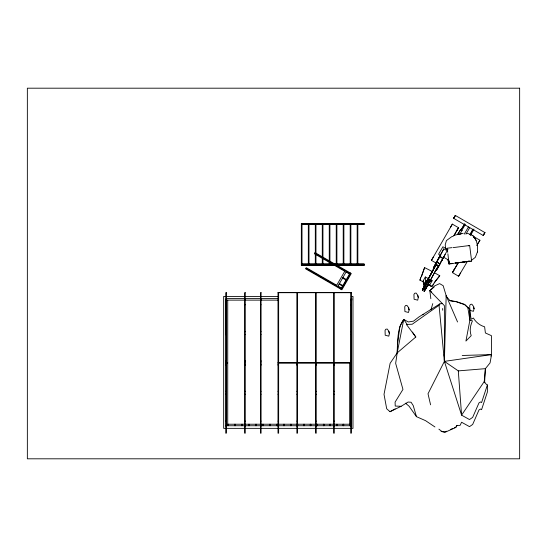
<?xml version="1.0" encoding="UTF-8"?>
<svg xmlns="http://www.w3.org/2000/svg" width="547" height="547" viewBox="0 0 547 547"><rect width="100%" height="100%" fill="white"/><g stroke="black" fill="none" stroke-linecap="round" stroke-linejoin="round"><path stroke-width="0.82" d="M477.408 252.037C478.023 246.239 477.155 239.921 472.847 235.586L468.601 233.699L466.106 233.323M430.838 298.73L429.853 290.703L434.639 285.896L439.61 283.62L443.166 285.698L446.174 295.681L444.39 361.376L461.593 415.152L469.49 419.549L472.663 417.375L478.967 402.934L480.457 401.942L481.579 402.571L487.384 384.944L486.31 384.35L484.239 381.532L485.394 368.664L490.05 362.928L491.562 354.586L491.438 335.68L485.394 332.966L484.615 326.791C479.835 325.424 475.931 322.279 473.394 318.039L471.111 319.27L469.88 311.168M397.396 346.135L397.197 352.877L395.659 363.365L402.961 389.402L395.091 402.127L395.228 406.059L401.142 406.291L408.076 402.045L411.077 402.236L413.245 405.601L416.445 416.65L425.545 420.657L434.947 426.961M484.574 382.804L485.394 368.664L458.297 370.887L444.39 361.376L439.036 305.267L439.897 303.872L442.01 303.592M389.396 333.595L388.801 336.145L385.197 335.243L385.054 330.436L385.758 329.26L387.201 329.02L389.074 331.523L389.396 333.595L388.643 331.291M409.088 309.91L408.493 312.46L404.896 311.558L404.746 306.744L405.457 305.575L406.893 305.335L408.766 307.838L409.088 309.91L408.336 307.605M418.291 297.609L417.689 300.159L414.093 299.257L413.942 294.45L414.653 293.274L416.096 293.035L417.97 295.537L418.291 297.609L417.539 295.305M474.051 308.754L473.456 311.305L469.859 310.402L469.709 305.595L470.42 304.419L471.856 304.187L473.729 306.682L474.051 308.754L473.552 307.223M397.443 344.453L399.919 326.429L403.748 319.434L408.315 321.971L413.498 321.157L418.92 316.952L439.897 303.872M407.125 324.35L403.748 319.434L397.197 352.877L390.127 363.29L384.015 394.353L386.688 408.753L390.004 411.706L401.142 406.291M423.686 282.067L419.932 280.146L424.595 267.592L432.274 271.497M430.933 309.855L432.759 303.647M420.677 277.78L419.932 280.146M421.662 276.167L424.595 267.592M425.443 288.296L424.335 291.394L422.421 290.348L425.101 283.49M477.463 251.893L475.329 257.329L471.63 260.235M490.878 356.152L491.562 354.586L462.236 355.482M426.004 282.204L422.38 290.334L425.436 284.775L426.735 280.789L422.38 290.334L425.053 284.385M449.019 264.276L447.897 253.835M423.323 288.078L434.776 266.806M425.607 289.308L438.113 265.897L436.376 264.112M428.198 279.36L435.959 264.7L438.113 265.897M436.704 262.211L439.535 256.748L433.272 268.543L434.653 266.04M428.157 279.346L430.277 280.488L428.157 279.346L436.062 264.775L434.503 267.681M424.157 288.248L428.869 279.496L424.041 288.337L425.169 288.946L429.887 280.201M425.169 288.946L424.096 288.221L428.759 279.592M436.554 262.143L433.511 267.832L439.891 256.023L442.879 258.478L437.511 268.413L447.145 250.711L444.451 249.261M437.593 268.269L436.52 270.3L439.911 263.955L436.923 261.5L434.53 265.958M443.781 248.899L435.412 264.235L438.776 266.047M430.277 280.488L436.554 268.796M470.789 235.094L470.037 234.704L472.854 229.487M470.714 235.244L474.003 229.131M443.802 248.906L438.113 259.333L439.514 256.659L442.879 258.478L441.101 261.787L445.114 254.464M423.364 287.982L434.072 268.139M424.978 289.889L424.335 291.394L427.398 285.842L424.978 289.889L423.255 288.953M470.037 234.704L473.059 229.111M424.773 285.623L423.501 284.932L423.187 280.864L425.334 276.987L428.739 278.84M430.099 279.585L432.137 280.693L429.99 284.57L426.681 286.662M436.246 263.162L431.439 260.365L433.292 257.145M454.133 235.292L458.523 227.716L452.348 224.113L431.439 260.365M473.757 236.619L473.415 237.22L473.757 236.619L479.924 240.229L476.745 245.582M434.311 272.659L439.761 275.756L435.48 280.987L431.815 286.539L428.882 284.884M423.501 284.932L425.805 280.926L425.334 276.987M454.147 235.285L458.523 227.716M467.35 261.487L458.612 276.242L452.444 272.618L458.181 262.922M454.27 269.397L452.417 272.625L458.147 262.916M458.612 276.242L460.492 273.042M315.01 252.598L314.354 253.726L344.76 271.285M336.364 285.828L345.089 270.717M337.684 286.587L346.408 271.483M340.76 289.117L350.135 272.878M341.328 289.445L350.702 273.206M450.489 227.326L452.348 224.113M457.258 229.897L458.167 228.311L456.622 230.909M455.336 215.436L453.641 218.328L483.213 235.47L484.97 232.632L455.336 215.436L454.543 216.769M464.259 234.123L468.485 226.889M465.948 234.143L469.757 227.627M460.444 229.808L461.9 230.697M454.174 217.432L453.641 218.328L455.432 215.491M453.743 270.444L452.444 272.618M478.023 243.415L479.924 240.229M460.492 229.856L457.654 234.513M464.806 223.764L460.991 230.013L464.601 224.085M457.6 234.472L460.615 229.521M461.723 230.444L465.326 224.509M459.487 234.649L462.071 230.403M484.239 381.532L461.593 415.152L458.297 370.887M403.748 319.434C396.719 328.891 397.99 341.67 397.197 352.877L415.809 337L412.431 332.084M457.087 425.504L455.877 427.118L454.338 427.795M434.215 282.929L439.761 275.756M433.436 284.652L431.761 286.423L428.821 284.884M453.053 247.627L469.668 245.507L471.623 261.035L454.94 263.066M430.578 404.821L428.014 393.765L444.39 361.376L444.39 305.664L429.853 290.703L434.12 287.045M439.036 305.267L412.212 324.241L406.38 324.419L415.809 337M428.903 282.614L432.137 280.693M390.004 411.706L395.194 408.855M446.66 431.186L444.355 432.198L441.046 431.426M450.502 429.491L452.807 428.472M468.567 245.842L469.668 245.507M453.593 235.408L463.22 233.295M453.388 236.16L451.767 236.66L446.414 240.584L445.203 244.892L445.75 248.885M459.077 234.417L461.511 233.672M468.683 261.11L467.213 261.555L469.647 261.145M453.921 263.353L449.155 264.023L448.355 259.223L447.87 260.543L449.436 263.736M447.685 249.466L446.441 249.617M491.562 354.586L444.39 361.376L444.301 358.818M455.131 263.011L456.759 262.799M458.386 262.594L460.827 262.28M463.268 261.965L464.895 261.76M450.885 263.551L452.506 263.353M450.906 263.551L452.54 263.367M455.001 263.086L466.475 261.774M462.687 261.897L464.341 261.719M471.152 261.063L471.623 261.035M422.428 314.682L423.809 314.614M467.644 261.411L470.112 261.309M301.349 223.723L364.158 223.723M301.349 224.243L364.158 224.243M301.349 224.379L364.158 224.379L364.158 223.593L301.349 223.593L301.349 265.439L364.158 265.439L364.158 264.003L301.349 264.003M301.349 264.133L364.158 264.133M301.349 264.652L364.158 264.652M301.349 265.302L364.158 265.302M277.992 292.693L351.379 292.707M278.115 296.419L223.668 296.419L223.668 428.356L352.986 428.356L352.986 296.419L351.283 296.419M277.979 298.607L226.205 298.607L226.205 425.744L351.188 425.744L351.188 300.132L351.817 300.132L351.817 298.607L351.16 298.607M226.205 298.935L226.205 335.024M225.74 299.906L226.396 299.906M244.612 299.906L245.261 299.906M260.427 299.906L261.083 299.906M350.723 299.906L351.379 299.906M226.205 300.132L277.979 300.132M225.74 304.782L226.396 304.782M244.612 304.782L245.261 304.782M260.427 304.782L261.083 304.782M350.723 304.782L351.379 304.782M225.74 331.667L226.396 331.667M244.612 331.667L245.261 331.667M260.427 331.667L261.083 331.667M350.723 331.667L351.379 331.667M225.74 334.593L226.396 334.593M244.612 334.593L245.261 334.593M260.427 334.593L261.083 334.593M350.723 334.593L351.379 334.593M225.74 360.76L226.396 360.76M244.612 360.76L245.261 360.76M260.427 360.76L261.083 360.76M350.723 360.76L351.379 360.76M225.74 361.485L226.396 361.485M244.612 361.485L245.261 361.485M260.427 361.485L261.083 361.485M350.723 361.485L351.379 361.485M277.992 362.852L351.379 362.852M225.74 362.948L227.73 362.941M244.612 362.948L245.261 362.948M260.427 362.948L261.083 362.948M277.992 362.948L351.379 362.948M225.74 364.411L226.396 364.411M244.612 364.411L245.261 364.411M260.427 364.411L261.083 364.411M277.992 364.411L278.642 364.411M296.864 364.411L297.513 364.411M315.585 364.411L316.234 364.411M333.622 364.411L334.279 364.411M350.723 364.411L351.379 364.411M225.74 365.129L226.396 365.129M244.612 365.129L245.261 365.129M260.427 365.129L261.083 365.129M277.992 365.129L278.642 365.129M296.864 365.129L297.513 365.129M315.585 365.129L316.234 365.129M333.622 365.129L334.279 365.129M350.723 365.129L351.379 365.129M225.74 391.296L226.396 391.296M244.612 391.296L245.261 391.296M260.427 391.296L261.083 391.296M277.992 391.296L278.642 391.296M296.864 391.296L297.513 391.296M315.585 391.296L316.234 391.296M333.622 391.296L334.279 391.296M350.723 391.296L351.379 391.296M225.74 394.223L226.396 394.223M244.612 394.223L245.261 394.223M260.427 394.223L261.083 394.223M277.992 394.223L278.642 394.223M296.864 394.223L297.513 394.223M315.585 394.223L316.234 394.223M333.622 394.223L334.279 394.223M350.723 394.223L351.379 394.223M225.74 421.108L226.396 421.108M244.612 421.108L245.261 421.108M260.427 421.108L261.083 421.108M277.992 421.108L278.642 421.108M296.864 421.108L297.513 421.108M315.585 421.108L316.234 421.108M333.622 421.108L334.279 421.108M350.723 421.108L351.379 421.108M227.73 424.219L349.663 424.219M225.74 425.99L226.396 425.99M244.612 425.99L245.261 425.99M260.427 425.99L261.083 425.99M277.992 425.99L278.642 425.99M296.864 425.99L297.513 425.99M315.585 425.99L316.234 425.99M333.622 425.99L334.279 425.99M350.723 425.99L351.379 425.99M451.897 247.647L447.159 248.215L447.733 252.304M455.589 301.698L450.01 300.706L446.003 296.057M449.914 300.604L456.321 301.588L464.663 304.412L469.695 309.253M463.726 304.33L456.253 301.766M437.224 262.505L439.911 263.955M427.043 281.602L425.805 280.926L424.445 285.438L423.187 280.864M428.848 284.823L431.815 286.539M315.742 253.015L351.27 273.527L341.889 289.773L305.629 268.837L306.286 267.702L336.692 285.26M314.682 253.158L349.806 273.445M346.08 272.044L349.478 274.006M342.921 277.52L346.319 279.483M342.593 278.088L345.991 280.05M339.427 283.565L342.832 285.527M339.106 284.132L342.504 286.095M338.012 286.019L341.41 287.982M305.958 268.269L341.089 288.549M447.986 249.747L442.899 246.772L438.55 254.211L440.738 255.49M443.638 257.186L448.725 260.16M461.08 229.87L461.805 230.301M429.853 290.703L431.72 292.112M438.892 429.156L441.778 431.351L445.429 432.13L455.87 427.439L456.902 425.402L460.082 425.402L461.593 422.236L469.49 426.639L472.663 424.465L478.967 410.018L480.457 409.033L481.579 409.655L487.384 392.035L487.384 384.944M467.815 307.599L469.784 309.178L469.894 320.214L465.921 341.075L471.199 335.653C469.374 330.709 470.304 325.506 472.451 320.85L469.894 320.214L467.815 307.599L464.519 304.57M405.512 403.194L409.067 406.216L416.445 416.65M472.847 235.586L476.157 240.406M446.174 295.681L457.552 321.978M449.121 260.81L449.347 262.505M442.646 308.515L442.701 310.217M444.164 354.559L444.219 356.261M357.834 224.243L357.834 264.133M357.177 224.243L357.177 264.133M350.853 224.243L350.853 264.133M350.723 292.707L350.723 433.183L351.379 433.183L351.379 292.597L277.992 292.597L277.992 433.183L278.642 433.183L278.642 292.707M350.203 224.243L350.203 264.133M349.663 362.941L349.663 425.744M343.878 224.243L343.878 264.133M343.707 424.219L343.707 425.744M343.222 224.243L343.222 264.133M343.092 424.219L343.092 425.744M337.143 424.219L337.143 425.744M336.897 224.243L336.897 264.133M336.528 424.219L336.528 425.744M336.241 224.243L336.241 264.133M334.279 292.707L334.279 433.183L333.622 433.183L333.622 292.707M330.573 424.219L330.573 425.744M329.916 224.243L329.916 264.133M329.957 424.219L329.957 425.744M329.267 224.243L329.267 264.133M324.002 424.219L324.002 425.744M323.386 424.219L323.386 425.744M322.942 224.243L322.942 264.133M322.286 224.243L322.286 264.133M317.431 424.219L317.431 425.744M316.816 424.219L316.816 425.744M316.234 292.707L316.234 433.183L315.585 433.183L315.585 292.707M315.961 224.243L315.961 264.133M315.311 224.243L315.311 264.133M310.86 424.219L310.86 425.744M310.245 424.219L310.245 425.744M308.987 224.243L308.987 264.133M308.33 224.243L308.33 264.133M304.289 424.219L304.289 425.744M303.674 424.219L303.674 425.744M302.006 224.243L302.006 264.133M297.725 424.219L297.725 425.744M297.513 292.707L297.513 433.183L296.864 433.183L296.864 292.707M297.103 424.219L297.103 425.744M291.154 424.219L291.154 425.744M290.539 424.219L290.539 425.744M284.214 424.219L284.214 425.744M283.558 424.219L283.558 425.744M277.233 424.219L277.233 425.744M276.577 424.219L276.577 425.744M270.259 424.219L270.259 425.744M269.603 424.219L269.603 425.744M263.278 424.219L263.278 425.744M262.622 424.219L262.622 425.744M256.297 424.219L256.297 425.744M255.647 424.219L255.647 425.744M249.323 424.219L249.323 425.744M248.666 424.219L248.666 425.744M242.342 424.219L242.342 425.744M241.685 424.219L241.685 425.744M235.367 424.219L235.367 425.744M234.711 424.219L234.711 425.744M228.386 424.219L228.386 425.744M227.73 300.132L227.73 425.744M484.868 232.578L483.213 235.47L484.868 232.578M519.65 88.19L27.35 88.19L27.35 458.81L519.65 458.81L519.65 88.19M226.396 292.707L225.74 292.707L225.74 433.183L226.396 433.183L226.396 292.707M245.261 292.707L244.612 292.707L244.612 433.183L245.261 433.183L245.261 292.707M261.083 292.707L260.427 292.707L260.427 433.183L261.083 433.183L261.083 292.707"/></g></svg>
